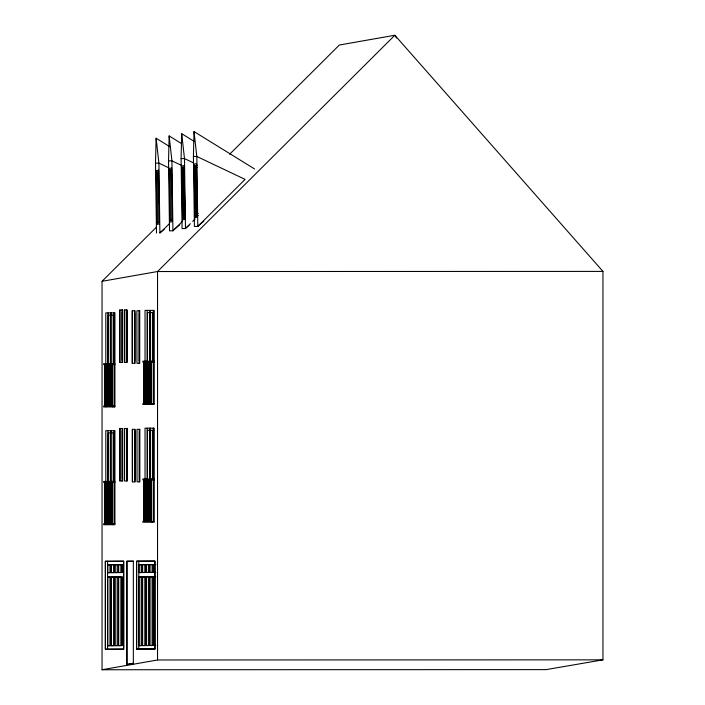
<?xml version="1.0" encoding="UTF-8"?>
<svg xmlns="http://www.w3.org/2000/svg" width="705" height="705" viewBox="0 0 705 705"><rect width="100%" height="100%" fill="white"/><g stroke="black" fill="none" stroke-linecap="round" stroke-linejoin="round"><path stroke-width="1.06" d="M107.548 649.217L107.557 561.295M107.803 645.718L107.803 577.034L121.991 576.893L121.983 645.568L107.803 645.718L109.98 645.718L109.989 577.034L107.803 577.034M107.803 572.663L107.803 564.784L121.991 564.643L121.991 572.513L107.803 572.663L109.989 572.663L109.989 564.784L107.803 564.784M111.09 645.683L111.099 576.998M111.099 572.627L111.099 564.749M114.703 645.648L114.703 576.963M114.703 572.592L114.703 564.714M118.378 645.613L118.378 576.928M118.378 572.548L118.378 564.679M122.3 645.568L122.3 576.884M122.3 572.513L122.3 564.635M126.812 665.388L126.812 561.224L133.333 561.154L133.333 664.233M138.788 561.189L138.779 649.12L154.924 648.952L154.897 561.004L136.603 561.189L136.603 649.12L154.897 649.12L154.897 561.189L136.603 561.189L136.603 649.12L154.897 648.926M139.035 645.613L139.035 576.937L142.331 576.901L142.331 645.586L139.035 645.613L141.212 645.613L141.22 576.937L139.035 576.937M139.035 572.557L139.035 564.687L142.331 564.652L142.331 572.53L139.035 572.557L141.22 572.557L141.22 564.687L139.035 564.687M142.639 645.577L142.648 576.901L145.944 576.866L145.935 645.542L142.639 645.577L144.825 645.577L144.825 576.901L142.648 576.901M142.648 572.522L142.648 564.652L145.944 564.617L145.944 572.486L142.648 572.522L144.825 572.522L144.825 564.652L142.648 564.652M146.252 645.542L146.252 576.857L153.223 576.787L153.223 645.472L146.252 645.542L148.429 645.542L148.438 576.857L146.252 576.857M150.112 572.469L146.252 572.486L146.252 564.608L153.223 564.538L153.223 572.416L149.927 572.451L149.927 564.573L152.113 564.573L152.113 572.451L149.927 572.451M148.438 572.486L148.438 564.608L146.252 564.608M149.61 645.507L149.619 576.822M149.619 564.582L149.619 572.451L146.252 572.486M155.717 645.472L153.531 645.472L153.54 576.787L155.734 576.76L153.54 576.787M153.54 572.407L155.734 572.389L153.54 572.407L153.54 564.538L155.734 564.511L153.54 564.538M156.492 233.029L155.505 163.137L156.122 138.242L169.949 146.781M182.445 221.344L172.928 230.817L169.526 230.817L168.53 160.837L169.147 135.942L181.132 143.344M181.705 133.703L184.49 158.59L185.477 228.57L182.084 228.57L181.088 158.59L181.705 133.703L194.606 141.67M193.417 156.457L196.818 156.457L245.093 179.378L197.805 226.428L194.404 226.428L193.417 156.457L194.025 131.562L254.584 168.962M229.645 154.254L339.352 45.023L394.844 35.25L602.951 271.407L602.951 659.845L546.119 669.627L102.049 669.75L102.049 281.304L156.51 227.081M169.42 223.635L159.894 233.108L158.907 163.137L156.122 138.242M186.085 227.971L190.376 223.696M192.685 221.396L195.003 219.096M159.894 232.817L164.221 229.213M172.919 230.526L179.766 224.825M185.477 228.279L188.966 225.371M197.797 226.138L203.807 221.141M158.572 171.905L156.281 172.408L157.374 172.39M171.597 169.605L169.306 170.108L170.399 170.09M184.155 167.358L181.864 167.869L182.956 167.852L183.67 218.215M197.567 165.208L194.183 165.728L196.413 165.463L195.32 165.472M196.528 167.684L197.567 167.455M197.171 213.571L198.22 213.342M159.286 222.269L156.995 222.771L158.079 222.754L157.462 172.143L158.546 172.135M172.311 219.969L170.02 220.471L171.112 220.462L170.487 169.852L171.579 169.834M182.577 218.233L184.869 217.73M102.049 281.304L157.541 271.531L602.951 271.407M126.812 664.515L133.333 663.361L126.971 664.515L126.971 561.224L133.518 561.224M102.049 669.75L157.541 659.977L602.951 659.845M183 167.614L184.137 167.587L184.842 217.96L183.714 217.977L183.044 167.605M198.281 215.571L194.897 216.091L195.99 216.074L195.276 165.71M197.171 215.818L196.078 215.836L195.364 165.463M171.2 220.216L172.284 220.198M158.167 222.507L159.26 222.498M153.531 645.472L155.726 645.445M181.088 158.59L184.49 158.59L193.364 162.802M168.53 160.837L171.932 160.837L181.793 165.516M155.505 163.137L158.907 163.137L168.759 167.808M132.267 310.808L135.087 310.808L135.087 363.304L132.267 363.304L132.267 310.808L132.328 363.304M149.945 312.579L147.371 312.579L147.371 361.788M150.262 312.579L153.276 312.579M110.729 315.073L108.156 315.073L107.583 406.089M111.037 315.073L114.051 315.073M154.131 361.163L142.851 361.163L142.851 362.097L154.131 362.097M124.406 362.44L127.235 362.44L127.235 309.953L124.406 309.953L124.477 362.44M114.915 363.657L103.635 363.657L103.635 364.582L114.915 364.582M111.117 364.3L111.76 364.3M113.144 364.229L112.377 364.229L112.377 406.089M113.32 364.3L114.087 364.3M154.131 403.516L142.851 403.516L142.851 404.441L154.131 404.441L154.131 310.394L145.036 310.394L145.036 361.788M143.635 403.595L153.302 403.595M114.915 406.01L103.635 406.01L103.635 406.935L114.915 406.935L114.915 312.888L105.812 312.888L105.812 406.935M104.41 406.089L114.087 406.089M124.521 428.481L127.341 428.481L127.341 480.977L124.521 480.977L124.582 428.481M132.373 429.345L135.193 429.345L135.193 481.841L132.373 481.841L132.373 429.345L132.443 481.841M149.945 430.367L147.371 430.367L147.371 479.576M150.262 430.367L153.276 430.367M110.72 432.861L108.156 432.861L107.583 523.877M111.037 432.861L114.051 432.861M154.131 478.959L142.851 478.959L142.851 479.885L154.131 479.885M114.915 481.445L103.635 481.445L103.635 482.37L114.915 482.37M111.117 482.088L111.751 482.088M113.144 482.017L112.377 482.017L112.377 523.877M113.32 482.088L114.087 482.088M154.131 521.303L142.851 521.303L142.851 522.229L154.131 522.229L154.131 428.182L145.036 428.182L145.036 479.576M114.915 523.797L103.635 523.797L103.635 524.723L114.915 524.723L114.915 430.676L105.812 430.676L105.812 482.07M104.41 523.877L114.087 523.877M396.562 38.052L394.844 35.25L157.541 271.531L157.541 659.977M194.025 131.562L196.818 156.457L197.805 226.428M169.147 135.942L171.932 160.837L172.928 230.817M196.959 205.948L197.021 208.16M171.597 174.223L171.597 176.462M158.881 200.608L158.916 202.793M153.584 310.394L153.584 402.255M153.584 428.182L153.584 520.043M153.276 310.394L153.276 402.255M153.276 428.182L153.276 520.043M152.439 312.579L152.439 361.788M152.439 430.367L152.439 479.576M151.954 361.163L151.954 362.097M151.954 403.516L151.954 404.441M151.954 478.959L151.954 479.885M151.954 521.303L151.954 522.229M151.284 362.097L151.284 403.595M151.284 479.885L151.284 521.383M151.108 361.806L151.108 403.595M151.108 479.603L151.108 521.383M150.967 362.097L150.967 403.595M150.967 479.885L150.967 521.383M150.659 362.097L150.659 403.595M150.659 479.885L150.659 521.383M150.482 362.097L150.482 403.595M150.482 479.885L150.482 521.383M150.262 310.394L150.341 403.595M150.262 428.182L150.341 521.383M149.945 310.394L149.945 361.788M150.033 362.097L150.033 403.595M149.945 428.182L149.945 479.576M150.033 479.885L150.033 521.383M149.716 362.097L149.716 403.595M149.716 479.885L149.716 521.383M149.557 312.579L149.557 361.788M149.557 430.367L149.557 479.576M149.398 361.744L149.398 403.595M149.398 479.532L149.398 521.383M149.09 362.097L149.09 403.595M149.09 479.885L149.09 521.383M148.914 362.097L148.914 403.595M148.914 479.885L148.914 521.383M148.773 362.097L148.773 403.595M148.773 479.885L148.773 521.383M148.464 362.097L148.464 403.595M148.464 479.885L148.464 521.383M148.288 362.097L148.147 403.595M148.288 479.885L148.147 521.383M147.83 362.097L147.83 403.595M147.83 479.885L147.83 521.383M147.574 361.806L147.574 403.595M147.574 479.603L147.574 521.383M147.521 362.097L147.521 403.595M147.521 479.885L147.521 521.383M147.222 310.394L147.222 361.788M147.178 361.956L147.178 403.463M147.213 428.182L147.213 479.576M147.178 479.744L147.178 521.251M146.948 362.097L146.948 403.595M146.948 479.885L146.948 521.383M146.807 361.806L146.807 403.595M146.807 479.603L146.807 521.383M146.49 362.097L146.49 403.595M146.49 479.885L146.49 521.383M146.182 362.097L146.182 403.595M146.182 479.885L146.182 521.383M145.864 361.744L145.864 403.595M145.864 479.532L145.864 521.383M145.547 362.097L145.547 403.595M145.547 479.885L145.547 521.383M145.38 362.097L145.38 403.595M145.38 479.885L145.38 521.383M145.239 362.097L145.239 403.595M145.239 479.885L145.239 521.383M144.922 362.097L144.922 403.595M144.922 479.885L144.922 521.383M144.745 362.097L144.745 403.595M144.745 479.885L144.745 521.383M144.613 362.097L144.613 403.595M144.613 479.885L144.613 521.383M144.296 362.097L144.296 403.595M144.296 479.885L144.296 521.383M143.979 362.097L143.979 403.595M143.979 479.885L143.979 521.383M143.741 362.097L143.741 403.595M143.741 479.885L143.741 521.383M139.405 431.531L139.405 479.656M139.299 313.002L139.299 361.119M139.255 429.345L139.255 481.841M139.141 310.808L139.141 363.304M134.664 313.002L134.664 361.119M134.77 431.531L134.77 479.656M134.514 310.808L134.514 363.304M134.62 429.345L134.62 481.841M126.918 430.676L126.918 478.792M126.812 312.139L126.812 360.255M126.768 428.481L126.768 480.977M126.662 309.953L126.662 362.44M124.785 309.953L124.785 362.44M122.185 312.139L122.185 360.255M122.291 430.676L122.291 478.792M122.027 309.953L122.027 362.44M122.132 428.481L122.132 480.977M119.956 428.481L119.956 480.977M119.85 309.953L119.85 362.44M114.36 312.888L114.36 406.935M114.36 430.676L114.36 522.537M114.051 312.888L114.051 364.282M114.051 430.676L114.051 482.07M113.223 315.073L113.223 364.282M113.223 432.861L113.223 482.07M112.73 363.657L112.73 406.935M112.73 481.445L112.73 524.723M112.201 364.582L112.201 406.089M112.201 482.37L112.201 523.877M112.06 364.582L112.06 406.089M112.06 482.37L112.06 523.877M111.751 364.582L111.751 406.089M111.751 482.37L111.751 523.877M111.575 364.582L111.575 406.089M111.575 482.37L111.575 523.877M111.434 364.582L111.434 406.089M111.434 482.37L111.434 523.877M111.037 312.888L111.117 406.089M111.037 430.676L111.117 523.877M110.949 406.089L110.949 364.229L110.183 364.229L110.183 406.089M110.949 523.877L110.949 482.017L110.183 482.017L110.183 523.877M110.729 312.888L110.729 364.282M110.808 364.582L110.808 406.089M110.72 430.676L110.72 482.07M110.808 482.37L110.808 523.877M110.491 364.582L110.491 406.089M110.491 482.37L110.491 523.877M110.332 315.073L110.332 364.282M110.315 364.582L110.315 406.089M110.332 432.861L110.332 482.07M110.315 482.37L110.315 523.877M109.865 364.582L109.865 406.089M109.865 482.37L109.865 523.877M109.548 364.582L109.548 406.089M109.548 482.37L109.548 523.877M109.381 364.582L109.381 406.089M109.381 482.37L109.381 523.877M109.24 364.582L109.24 406.089M109.24 482.37L109.24 523.877M108.922 364.582L108.922 406.089M108.922 482.37L108.922 523.877M108.72 405.957L108.72 364.45L107.953 364.45L108.041 406.089M108.72 523.745L108.72 482.238L107.953 482.238L108.032 523.877M108.614 364.582L108.614 406.089M108.614 482.37L108.614 523.877M108.297 364.582L108.297 406.089M108.297 482.37L108.297 523.877M107.997 312.888L107.997 364.282M107.997 430.676L107.997 482.07M107.407 406.089L107.407 364.229L106.64 364.229L106.64 406.089M107.407 523.877L107.407 482.017L106.64 482.017L106.64 523.877M107.275 364.582L107.275 406.089M107.266 482.37L107.266 523.877M106.957 364.582L106.957 406.089M106.957 482.37L106.957 523.877M106.781 364.582L106.781 406.089M106.781 482.37L106.781 523.877M106.332 364.582L106.332 406.089M106.332 482.37L106.332 523.877M106.014 364.582L106.014 406.089M106.014 482.37L106.014 523.877M105.697 482.37L105.812 524.723M105.283 364.582L105.389 406.089M105.283 482.37L105.389 523.877M105.071 364.582L105.071 406.089M105.071 482.37L105.071 523.877M104.763 364.582L104.763 406.089M104.763 482.37L104.763 523.877M104.516 364.582L104.516 406.089M104.516 482.37L104.516 523.877M105.371 561.295L105.371 649.217L123.666 649.217L123.666 561.295L105.371 561.295L105.371 649.217L123.692 649.049L123.666 561.101L105.371 561.295M111.408 576.998L111.408 645.683L113.593 645.683L113.593 576.998L111.408 576.998M111.408 564.749L111.408 572.627L113.593 572.627L113.593 564.749L111.408 564.749M115.021 576.963L115.012 645.639L117.197 645.639L117.197 576.963L115.021 576.963M115.021 564.714L115.021 572.583L117.197 572.583L117.197 564.714L115.021 564.714M118.696 576.919L118.687 645.604L120.872 645.604L120.872 576.919L118.696 576.919M118.696 564.679L118.696 572.548L120.872 572.548L120.872 564.679L118.696 564.679M149.927 576.822L149.927 645.507L152.104 645.507L152.113 576.822L149.927 576.822M158.581 170.24L156.228 170.76L156.986 224.428L159.339 223.917L158.581 170.24M171.615 167.94L169.253 168.46L170.011 222.137L172.373 221.617L171.615 167.94M184.164 165.701L181.811 166.221L182.569 219.889L184.93 219.37L184.164 165.701M196.492 163.56L194.131 164.08L194.888 217.757L197.25 217.237L196.492 163.56M122.6 309.953L119.779 309.953L119.779 362.44L122.6 362.44L122.6 309.953M139.722 310.808L136.893 310.808L136.964 363.304L139.722 363.304L139.722 310.808M122.705 428.481L119.885 428.481L119.885 480.977L122.705 480.977L122.705 428.481M139.828 429.345L136.999 429.345L137.07 481.841L139.828 481.841L139.828 429.345"/></g></svg>
